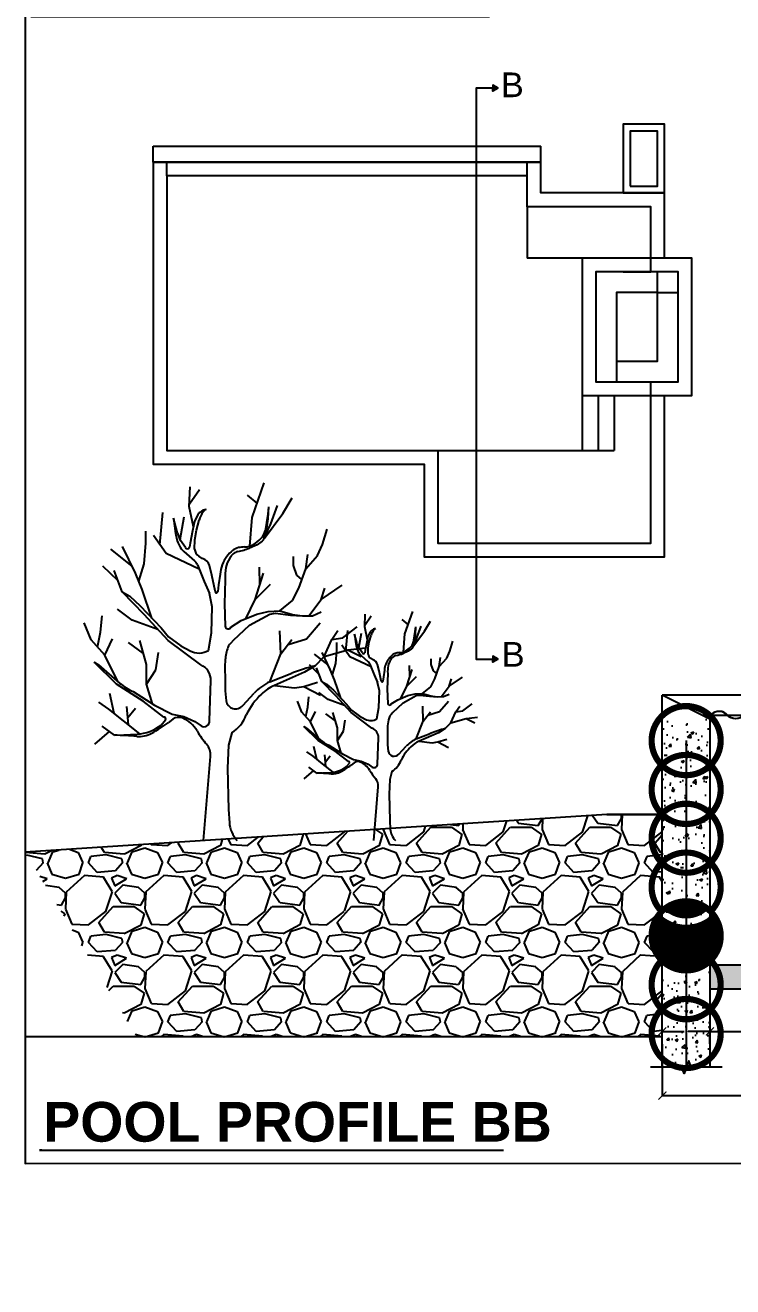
# Model space of a CAD drawing. Header units: inches. Extents: x 1 to 3312, y -950 to 1520.
# Drawn here: x 2064.4 to 2242.6, y 99.6 to 417.2 of the extents above; entities that cross this region are included whole.
import ezdxf
from ezdxf import colors
from ezdxf.entities.mleader import LeaderData, LeaderLine
from ezdxf.math import Vec2, Vec3

# ---------------------------------------------------------------- set-up
doc = ezdxf.new("R2010")
doc.units = ezdxf.units.IN
doc.header["$MEASUREMENT"] = 0
doc.styles.get("Standard").update_dxf_attribs({"font": 'arial.ttf'})
doc.dimstyles.get("Standard").update_dxf_attribs({"dimtxt": 0.18, "dimasz": 0.18, "dimexe": 0.18, "dimexo": 0.0625, "dimgap": 0.09, "dimtad": 0, "dimtih": 1, "dimtoh": 1, "dimdec": 4, "dimzin": 0, "dimdsep": 46, "dimtxsty": 'Standard', "dimcen": 0.09, "dimadec": 0, "dimazin": 0, "dimtfac": 1, "dimtdec": 4, "dimtofl": 0, "dimtmove": 0, "dimatfit": 3, "dimfxl": 1, "dimtolj": 1, "dimtzin": 0, "dimarcsym": 0})

# ---------------------------------------------------------------- blocks, each defined once
blk = doc.blocks.new('_ArchTick')
at = {"color": 0, "linetype": 'ByBlock', "const_width": 0.15}
blk.add_lwpolyline([(-0.5, -0.5), (0.5, 0.5)], dxfattribs=at)
blk = doc.blocks.new('*D90')
at = {"color": 0, "lineweight": -2, "ltscale": 0.5, "transparency": 16777216}
for p, q in [((2224.83, 160.7), (2224.83, 147.6)), ((2569.83, 160.7), (2569.83, 147.6)), ((2224.83, 147.78), (2396.73, 147.78)), ((2569.83, 147.78), (2397.94, 147.78))]:
    blk.add_line(p, q, dxfattribs=at)
at = {"layer": 'Defpoints', "color": 0, "ltscale": 0.5, "transparency": 16777216}
for p in [(2224.83, 160.76), (2569.83, 160.76), (2224.83, 147.78)]:
    blk.add_point(p, dxfattribs=at)
at = {"color": 0, "lineweight": -2, "ltscale": 0.5, "transparency": 16777216, "xscale": 2, "yscale": 2, "zscale": 2, "rotation": 180}
blk.add_blockref('_ArchTick', (2224.83, 147.78), dxfattribs=at)
at = {"color": 0, "lineweight": -2, "ltscale": 0.5, "transparency": 16777216, "xscale": 2, "yscale": 2, "zscale": 2}
blk.add_blockref('_ArchTick', (2569.83, 147.78), dxfattribs=at)
at = {"color": 0, "ltscale": 0.5, "transparency": 16777216, "insert": (2397.33, 147.78), "char_height": 0.18, "attachment_point": 5}
blk.add_mtext('\\A1;345.0000', dxfattribs=at)
blk = doc.blocks.new('*D91')
at = {"color": 0, "lineweight": -2, "ltscale": 0.5, "transparency": 16777216}
for p, q in [((2224.83, 160.83), (2224.83, 164.12)), ((2224.83, 163.94), (2230.31, 163.94)), ((2236.83, 163.94), (2231.36, 163.94)), ((2236.83, 160.83), (2236.83, 164.12))]:
    blk.add_line(p, q, dxfattribs=at)
at = {"layer": 'Defpoints', "color": 0, "ltscale": 0.5, "transparency": 16777216}
for p in [(2236.83, 163.94), (2224.83, 160.76), (2236.83, 160.76)]:
    blk.add_point(p, dxfattribs=at)
at = {"color": 0, "lineweight": -2, "ltscale": 0.5, "transparency": 16777216, "xscale": 2, "yscale": 2, "zscale": 2, "rotation": 180}
blk.add_blockref('_ArchTick', (2224.83, 163.94), dxfattribs=at)
at = {"color": 0, "lineweight": -2, "ltscale": 0.5, "transparency": 16777216, "xscale": 2, "yscale": 2, "zscale": 2}
blk.add_blockref('_ArchTick', (2236.83, 163.94), dxfattribs=at)
at = {"color": 0, "ltscale": 0.5, "transparency": 16777216, "insert": (2230.83, 163.94), "char_height": 0.18, "attachment_point": 5}
blk.add_mtext('\\A1;12.0000', dxfattribs=at)
blk = doc.blocks.new('*D92')
at = {"color": 0, "lineweight": -2, "ltscale": 0.5, "transparency": 16777216}
for p, q in [((2476.83, 180.5), (2476.83, 163.76)), ((2236.83, 160.83), (2236.83, 164.12)), ((2236.83, 163.94), (2356.23, 163.94)), ((2476.83, 163.94), (2357.44, 163.94))]:
    blk.add_line(p, q, dxfattribs=at)
at = {"layer": 'Defpoints', "color": 0, "ltscale": 0.5, "transparency": 16777216}
for p in [(2476.83, 180.56), (2476.83, 163.94), (2236.83, 160.76)]:
    blk.add_point(p, dxfattribs=at)
at = {"color": 0, "lineweight": -2, "ltscale": 0.5, "transparency": 16777216, "xscale": 2, "yscale": 2, "zscale": 2, "rotation": 180}
blk.add_blockref('_ArchTick', (2236.83, 163.94), dxfattribs=at)
at = {"color": 0, "lineweight": -2, "ltscale": 0.5, "transparency": 16777216, "xscale": 2, "yscale": 2, "zscale": 2}
blk.add_blockref('_ArchTick', (2476.83, 163.94), dxfattribs=at)
at = {"color": 0, "ltscale": 0.5, "transparency": 16777216, "insert": (2356.83, 163.94), "char_height": 0.18, "attachment_point": 5}
blk.add_mtext('\\A1;240.0000', dxfattribs=at)

msp = doc.modelspace()

# ---------------------------------------------------------------- hatches: boundary and pattern name
at = {"ltscale": 0.5}
h = msp.add_hatch(color=1, dxfattribs=at)
h.dxf.hatch_style = 1
h.paths.add_polyline_path([(2183.47007, 401.35079), (2182.17142, 402.10057), (2182.17142, 401.35079)])
h.paths.add_polyline_path([(2183.47007, 401.35079), (2182.17142, 401.35079), (2182.17142, 400.60101)])
h = msp.add_hatch(color=1, dxfattribs=at)
h.dxf.hatch_style = 1
h.paths.add_polyline_path([(2183.47007, 257.62335), (2182.17142, 258.37313), (2182.17142, 257.62335)])
h.paths.add_polyline_path([(2183.47007, 257.62335), (2182.17142, 257.62335), (2182.17142, 256.87357)])
at = {"ltscale": 0.5, "transparency": 33554495}
h = msp.add_hatch(dxfattribs=at)
h.set_pattern_fill('AR-CONC', color=8)
h.set_pattern_definition([(50, (1061.6583, -2592.9794), (7.172602, -0.627521), [0.75, -8.25]), (355, (1061.658, -2592.9794), (-1.387513, 7.521921), [0.6, -6.6]), (100.45144, (1062.256, -2593.032), (5.785088, 6.8944), [0.637402, -7.011421]), (46.1842, (1061.658, -2590.979), (10.672413, -1.655193), [1.125, -12.375]), (96.63564, (1062.548, -2591.117), (9.34662, 9.741186), [0.956103, -10.517138]), (351.18416, (1061.658, -2590.979), (9.34662, 9.741186), [0.9, -9.9]), (21, (1062.6583, -2591.4794), (5.96907, -4.026189), [0.75, -8.25]), (326, (1062.658, -2591.4794), (2.433153, 7.2515), [0.6, -6.6]), (71.45144, (1063.156, -2591.815), (8.402224, 3.225312), [0.637402, -7.011421]), (37.5, (1061.6583, -2592.9794), (0.1215986, 3.3289385), [0, -6.52, 0, -6.7, 0, -6.625]), (7.5, (1061.6583, -2592.9794), (2.6306954, 3.944117), [0, -3.82, 0, -6.37, 0, -2.525]), (327.5, (1059.4283, -2592.9794), (5.3382244, -0.2255487), [0, -2.5, 0, -7.8, 0, -10.35]), (317.5, (1058.4283, -2592.9794), (5.831862, 1.00105), [0, -3.25, 0, -5.18, 0, -7.35])])
h.paths.add_polyline_path([(2232.06962, 154.89368), (2236.83484, 154.89368), (2236.83484, 242.5589), (2224.83484, 242.5589), (2224.83484, 154.89368), (2229.73381, 154.89368), (2230.31776, 153.28928), (2231.48567, 156.49807)])
h = msp.add_hatch(dxfattribs=at)
h.set_pattern_fill('AR-CONC', color=8)
h.set_pattern_definition([(50, (-9741.5294, 5771.5986), (7.1726018, -0.6275213), [0.75, -8.25]), (355, (-9741.5294, 5771.5986), (-1.3875133, 7.5219213), [0.6, -6.6]), (100.451444, (-9740.932, 5771.546), (5.7850885, 6.8944), [0.637402, -7.011421]), (46.1842, (-9741.529, 5773.599), (10.6724133, -1.655193), [1.125, -12.375]), (96.635635, (-9740.64, 5773.461), (9.3466195, 9.741186), [0.956103, -10.517138]), (351.18416, (-9741.529, 5773.599), (9.346619, 9.741186), [0.9, -9.9]), (21, (-9740.5294, 5773.0986), (5.9690705, -4.026189), [0.75, -8.25]), (326, (-9740.5294, 5773.0986), (2.4331533, 7.2515005), [0.6, -6.6]), (71.451445, (-9740.032, 5772.763), (8.4022238, 3.2253115), [0.637402, -7.011421]), (37.5, (-9741.5294, 5771.5986), (0.12159855, 3.32893854), [0, -6.52, 0, -6.7, 0, -6.625]), (7.5, (-9741.5294, 5771.5986), (2.6306954, 3.9441171), [0, -3.82, 0, -6.37, 0, -2.525]), (327.5, (-9743.7594, 5771.5986), (5.33822436, -0.2255487), [0, -2.5, 0, -7.8, 0, -10.35]), (317.5, (-9744.7594, 5771.5986), (5.8318617, 1.0010498), [0, -3.25, 0, -5.18, 0, -7.35])])
h.paths.add_polyline_path([(2482.83484, 229.5589), (2557.83484, 229.5589), (2557.83484, 235.5589), (2476.83484, 235.5589), (2476.83484, 180.5589), (2236.83484, 180.5589), (2236.83484, 174.5589), (2482.83484, 174.5589)])
at = {"ltscale": 0.5, "true_color": 0xc7c8ca}
h = msp.add_hatch(dxfattribs=at)
h.set_pattern_fill('GRAVEL', color=9, scale=20)
h.set_pattern_definition([(228.012788, (-9771.1532, 5786.2094), (-160, -180), [2.69072, -266.38176]), (184.969741, (-9772.9532, 5784.2094), (240, 20), [4.61736, -457.118495]), (132.510447, (-9777.5532, 5783.8094), (200, -220), [3.25576, -322.320652]), (267.273689, (-9785.3532, 5778.8094), (20, 400), [4.20476, -416.27116]), (292.833654, (-9785.5532, 5774.6094), (-100, 240), [4.1231, -408.187463]), (357.273689, (-9783.9532, 5770.8094), (-400, 20), [4.20476, -416.27116]), (37.6942405, (-9779.7532, 5770.60936), (-260, -200), [5.56058, -550.49697]), (72.2553284, (-9775.3532, 5774.00936), (140, 440), [5.24976, -519.72643]), (121.429566, (-9773.7532, 5779.0094), (-160, 260), [4.219, -417.681462]), (175.236358, (-9775.9532, 5782.6094), (220, -20), [4.81664, -236.015252]), (222.397438, (-9780.7532, 5783.00936), (-240, -220), [6.22896, -616.6675]), (138.814075, (-9765.5532, 5778.6094), (-140, 120), [2.12602, -210.476896]), (171.469234, (-9767.1532, 5780.0094), (260, -40), [4.04474, -400.430228]), (225, (-9771.153, 5780.61), (-2e-15, -20), [2.82842, -25.45585]), (203.19859, (-9772.5532, 5783.0094), (100, 40), [1.52316, -150.792302]), (291.80141, (-9773.9532, 5782.4094), (-20, 60), [2.15406, -105.549236]), (30.963757, (-9773.1532, 5780.4094), (60, 40), [3.49858, -113.120458]), (161.56505, (-9770.153, 5782.2094), (40, -20), [2.52982, -60.715733]), (16.38954, (-9785.5532, 5782.4094), (200, 60), [3.544, -350.856903]), (70.346176, (-9782.1532, 5783.4094), (-80, -220), [2.97322, -294.348155]), (293.19859, (-9770.1532, 5786.2094), (-40, 100), [3.0463, -149.269162]), (343.61046, (-9768.9532, 5783.4094), (-200, 60), [3.544, -350.856903]), (339.443955, (-9785.5532, 5770.0094), (-100, 40), [3.4176, -167.462475]), (294.77514, (-9782.3532, 5768.8094), (-100, 220), [2.86356, -283.49286]), (66.80141, (-9769.9532, 5766.2094), (40, 100), [3.0463, -149.269162]), (17.354025, (-9768.7532, 5769.0094), (-260, -80), [3.35262, -331.908472]), (69.443955, (-9779.7532, 5766.2094), (-40, -100), [1.7088, -169.171275]), (101.309932, (-9771.1532, 5766.2094), (-20, 80), [1.0198, -100.96059]), (165.963757, (-9771.353, 5767.2094), (60, -20), [4.1231, -78.339013]), (186.009006, (-9775.3532, 5768.2094), (200, 20), [3.821, -378.278463]), (303.690068, (-9773.153, 5778.6094), (-20, 40), [2.88444, -69.226586]), (353.1572266, (-9771.5532, 5776.2094), (340, -40), [5.03588, -498.551252]), (60.945396, (-9766.5532, 5775.6094), (-80, -140), [2.05912, -203.853483]), (90, (-9765.553, 5777.41), (-20, 20), [1.2, -18.8]), (120.256437, (-9775.7532, 5768.8094), (80, -140), [2.77848, -275.0704]), (48.012788, (-9777.1532, 5771.2094), (160, 180), [5.38144, -263.69104]), (0, (-9773.553, 5775.21), (20, 20), [5.2, -14.8]), (325.304846, (-9768.3532, 5775.2094), (200, -140), [3.16228, -313.065486]), (254.054604, (-9765.7532, 5773.4094), (-20, -80), [2.91204, -142.690158]), (207.645975, (-9766.5532, 5770.6094), (-380, -200), [4.7413, -469.389484]), (175.426079, (-9770.7532, 5768.4094), (-260, 20), [5.01598, -496.581468])])
h.paths.add_polyline_path([(2064.43778, 209.0435), (2210.83484, 218.53366), (2210.83484, 218.5589), (2224.83484, 218.5589), (2224.83484, 162.55018), (2092.56136, 162.55018)])

# ---------------------------------------------------------------- linework, layer by layer
at = {"color": 252, "ltscale": 0.5, "true_color": 0x939598}
for p, q in [((2096.62739, 386.79437), (2194.25939, 386.79437)), ((2096.62739, 382.76237), (2096.62739, 386.79437)), ((2194.25939, 382.76237), (2194.25939, 386.79437)), ((2096.62739, 382.76237), (2194.25939, 382.76237)), ((2100.08339, 379.30637), (2100.08339, 382.76237)), ((2190.80339, 379.30637), (2190.80339, 382.76237)), ((2214.99539, 374.98637), (2225.36092, 374.98637)), ((2190.80339, 371.53037), (2190.80339, 358.57037)), ((2204.62739, 358.57037), (2190.80339, 358.57037)), ((2214.99539, 355.11437), (2221.90739, 355.11437)), ((2223.63539, 349.93037), (2223.63539, 355.11437)), ((2223.63539, 349.93037), (2228.81939, 349.93037)), ((2213.26739, 332.65037), (2213.26739, 327.46637)), ((2204.62739, 324.01037), (2204.62739, 310.18637)), ((2208.65939, 324.01037), (2208.65939, 310.18637)), ((2212.69139, 324.01037), (2212.69139, 310.18637)), ((2168.33939, 310.18637), (2212.69139, 310.18637)), ((2096.62764, 306.73037), (2096.62739, 306.73037)), ((2555.83484, 248.5589), (2224.83484, 248.5589)), ((2224.83484, 242.5589), (2224.83484, 248.5589))]:
    msp.add_line(p, q, dxfattribs=at)
at = {"color": 252, "true_color": 0x939598}
for p, q in [((2121.5941, 293.31722), (2124.63654, 301.98042)), ((2105.74462, 296.06375), (2105.95906, 301.01179)), ((2105.77336, 296.72684), (2108.32539, 300.36604)), ((2122.84665, 296.88378), (2120.42622, 298.93645)), ((2106.82057, 290.90046), (2105.74462, 296.06375)), ((2125.69941, 295.96633), (2125.48094, 294.14412)), ((2125.69941, 295.96633), (2125.54036, 292.96149)), ((2126.26982, 291.72982), (2127.98523, 296.33978)), ((2129.32294, 294.25466), (2131.66614, 298.23607)), ((2098.35056, 286.44936), (2099.07451, 294.557)), ((2102.78432, 289.34103), (2101.79061, 293.15134)), ((2101.79061, 293.15134), (2102.28747, 289.28488)), ((2103.43081, 287.70821), (2104.45424, 293.48074)), ((2107.03751, 292.26576), (2106.54066, 289.94843)), ((2107.8656, 294.03438), (2107.03751, 292.26576)), ((2107.53436, 290.11432), (2108.25321, 292.65368)), ((2109.19054, 295.13689), (2108.41883, 294.58564)), ((2109.96224, 295.30278), (2109.19054, 295.13689)), ((2120.96173, 286.09095), (2121.5941, 293.31722)), ((2124.69148, 288.12736), (2129.32294, 294.25466)), ((2125.48094, 294.14412), (2124.81847, 289.94843)), ((2125.54036, 292.96149), (2124.89744, 288.79449)), ((2094.77073, 286.81342), (2094.77073, 289.8242)), ((2106.54066, 289.94843), (2105.98743, 286.85526)), ((2107.14675, 287.62855), (2107.53436, 290.11432)), ((2124.90284, 288.82949), (2126.26982, 291.72982)), ((2139.24224, 286.4752), (2140.4216, 290.33673)), ((2092.18997, 279.28236), (2088.96589, 285.95241)), ((2094.34186, 281.65012), (2094.77073, 286.81342)), ((2099.93602, 284.23041), (2096.70819, 288.74795)), ((2104.82811, 285.75019), (2103.55955, 287.51881)), ((2105.98743, 286.85526), (2105.76543, 285.80634)), ((2107.09389, 285.30867), (2107.14675, 287.62855)), ((2122.81718, 286.38919), (2120.89253, 285.58842)), ((2124.09892, 287.35013), (2122.81718, 286.38919)), ((2138.06288, 283.68731), (2139.24224, 286.4752)), ((2091.3528, 281.01432), (2085.9525, 285.30666)), ((2108.25295, 280.28693), (2099.93602, 284.23041)), ((2104.38763, 284.70127), (2107.03751, 282.38139)), ((2109.02492, 282.98879), (2108.14045, 283.54261)), ((2131.95313, 281.2227), (2131.95313, 283.47377)), ((2135.06124, 280.36557), (2135.59768, 284.01059)), ((2135.06124, 280.36557), (2138.06288, 283.68731)), ((2087.81006, 277.31735), (2084.01504, 281.00437)), ((2088.87112, 274.53618), (2086.814, 279.92812)), ((2093.04482, 277.25463), (2094.34186, 281.65012)), ((2107.80922, 281.38862), (2109.52177, 277.13678)), ((2111.39994, 278.73696), (2110.79033, 281.16658)), ((2123.52193, 276.37338), (2123.38486, 280.78912)), ((2132.81308, 278.75809), (2131.95313, 281.2227)), ((2133.34543, 275.54015), (2135.06124, 280.36557)), ((2093.91299, 275.19532), (2092.18997, 279.28236)), ((2109.52177, 277.13678), (2110.79033, 274.1559)), ((2112.28441, 274.8169), (2111.39994, 278.73696)), ((2113.1125, 276.30734), (2112.94688, 274.65101)), ((2113.49659, 279.01514), (2113.1125, 276.30734)), ((2114.80736, 277.62811), (2114.57394, 271.53924)), ((2122.30891, 272.61504), (2124.4608, 279.28236)), ((2122.30891, 272.61504), (2126.18006, 276.48683)), ((2134.09891, 277.68446), (2132.81308, 278.75809)), ((2094.40554, 268.90617), (2088.87112, 274.53618)), ((2088.87112, 274.53618), (2090.74568, 273.44789)), ((2090.74568, 273.44789), (2093.41619, 271.07736)), ((2096.35118, 267.975), (2093.91299, 275.19532)), ((2111.53136, 270.83633), (2110.79033, 274.1559)), ((2131.74019, 272.43195), (2133.34543, 275.54015)), ((2138.91917, 272.64644), (2144.25293, 276.27158)), ((2138.91917, 272.64644), (2139.88379, 275.54078)), ((2091.33222, 267.45175), (2087.67175, 270.24728)), ((2093.41619, 271.07736), (2098.64562, 265.54972)), ((2111.29385, 264.28183), (2111.53136, 270.83633)), ((2114.57394, 271.53924), (2114.80736, 265.91897)), ((2119.97133, 267.8125), (2122.30891, 272.61504)), ((2128.50598, 269.76971), (2131.74019, 272.43195)), ((2135.8155, 268.54308), (2138.91917, 272.64644)), ((2081.00715, 262.50486), (2079.28621, 266.80662)), ((2083.37154, 264.44065), (2083.80178, 268.52733)), ((2097.85793, 265.11072), (2091.33222, 267.45175)), ((2100.42347, 262.29025), (2094.40554, 268.90617)), ((2116.21194, 265.68467), (2118.7877, 267.32478)), ((2118.7877, 267.32478), (2122.76804, 268.96489)), ((2120.89663, 266.15327), (2126.04814, 268.96489)), ((2122.76804, 268.96489), (2125.58131, 269.66779)), ((2125.58131, 269.66779), (2128.50598, 269.76971)), ((2126.04814, 268.96489), (2127.45273, 269.19919)), ((2127.45273, 269.19919), (2131.19965, 268.73059)), ((2128.50598, 269.76971), (2131.74019, 268.89371)), ((2131.19965, 268.73059), (2134.24224, 268.49629)), ((2131.74019, 268.89371), (2134.24224, 268.49629)), ((2134.24224, 268.49629), (2136.7761, 268.57164)), ((2135.2165, 262.71895), (2138.65877, 266.80599)), ((2136.7761, 268.57164), (2138.91917, 269.537)), ((2149.90119, 265.79833), (2150.03843, 268.96508)), ((2149.91958, 266.22271), (2151.55288, 268.55179)), ((2160.84649, 266.32315), (2159.29742, 267.63686)), ((2160.04486, 264.04055), (2161.99202, 269.585)), ((2164.99132, 264.64051), (2166.49097, 267.18861)), ((2082.62129, 260.6892), (2083.37154, 264.44065)), ((2098.64562, 265.54972), (2100.52761, 263.27617)), ((2110.5561, 259.83768), (2111.29385, 264.28183)), ((2116.85218, 262.3759), (2120.89663, 266.15327)), ((2128.8022, 258.97076), (2128.5748, 264.74874)), ((2141.64057, 262.55283), (2143.13759, 264.8654)), ((2144.41669, 263.01946), (2147.99817, 265.7918)), ((2145.16899, 259.64512), (2145.63232, 264.83401)), ((2148.0066, 261.49578), (2147.37063, 263.93439)), ((2147.37063, 263.93439), (2147.68861, 261.45985)), ((2148.42035, 260.45078), (2149.07535, 264.1452)), ((2150.5898, 262.49382), (2149.90119, 265.79833)), ((2151.25862, 264.49953), (2150.72864, 263.36761)), ((2151.04663, 261.99069), (2151.50669, 263.61588)), ((2152.10658, 265.20514), (2151.61269, 264.85233)), ((2152.60047, 265.31131), (2152.10658, 265.20514)), ((2159.64014, 259.41574), (2160.04486, 264.04055)), ((2162.02719, 260.71904), (2164.99132, 264.64051)), ((2162.53243, 264.56976), (2162.10845, 261.88452)), ((2162.57046, 263.81288), (2162.159, 261.146)), ((2162.67226, 265.73598), (2162.53243, 264.56976)), ((2162.67226, 265.73598), (2162.57046, 263.81288)), ((2163.03732, 263.02461), (2164.13518, 265.97499)), ((2084.44904, 258.63327), (2081.00715, 262.50486)), ((2084.44904, 258.63327), (2086.3832, 262.71995)), ((2094.20377, 259.02326), (2090.47234, 261.85959)), ((2094.99173, 256.26454), (2093.27078, 262.28977)), ((2108.62095, 256.16459), (2100.42347, 262.29025)), ((2100.52761, 263.27617), (2103.58493, 261.00262)), ((2103.58493, 261.00262), (2105.95789, 259.72038)), ((2116.85218, 262.3759), (2116.12663, 261.58986)), ((2128.8022, 258.97076), (2131.57832, 262.55283)), ((2130.59897, 261.28916), (2135.2165, 262.71895)), ((2139.66981, 258.27767), (2141.64057, 262.55283)), ((2141.64057, 262.55283), (2144.41669, 263.01946)), ((2142.8779, 259.87811), (2142.8779, 261.80502)), ((2146.18369, 258.22499), (2144.11787, 261.11622)), ((2145.68632, 260.01381), (2150.08263, 260.47358)), ((2150.41066, 261.88452), (2150.05659, 259.90489)), ((2150.72864, 263.36761), (2150.41066, 261.88452)), ((2150.76473, 258.91508), (2150.79855, 260.3998)), ((2150.79855, 260.3998), (2151.04663, 261.99069)), ((2162.16245, 261.1684), (2163.03732, 263.02461)), ((2171.33967, 259.66166), (2172.09446, 262.13303)), ((2087.71574, 252.01184), (2084.44904, 258.63327)), ((2097.35612, 254.97402), (2098.00338, 259.27854)), ((2126.00527, 251.9138), (2128.8022, 258.97076)), ((2140.69043, 256.16669), (2137.23423, 258.91379)), ((2137.46092, 255.96525), (2139.66981, 258.27767)), ((2141.22621, 255.05824), (2139.16281, 259.32707)), ((2139.66981, 258.27767), (2145.68632, 260.01381)), ((2142.60342, 256.57361), (2142.8779, 259.87811)), ((2145.68632, 260.01381), (2149.0404, 258.27767)), ((2151.50652, 255.70117), (2146.18369, 258.22499)), ((2149.31462, 259.19765), (2148.50275, 260.32957)), ((2149.03272, 258.52634), (2150.72864, 257.04162)), ((2150.05659, 259.90489), (2149.91451, 259.23358)), ((2152.00058, 257.43036), (2151.43452, 257.7848)), ((2160.82763, 259.60661), (2159.59585, 259.09412)), ((2161.64794, 260.22161), (2160.82763, 259.60661)), ((2166.67464, 256.30006), (2166.67464, 257.74074)), ((2168.66383, 255.7515), (2169.00715, 258.08431)), ((2168.66383, 255.7515), (2170.58488, 257.87741)), ((2170.58488, 257.87741), (2171.33967, 259.66166)), ((2087.38338, 251.32117), (2081.75969, 256.8542)), ((2081.75969, 256.8542), (2082.84575, 256.16459)), ((2082.84575, 256.16459), (2088.17188, 251.62287)), ((2094.99173, 251.31752), (2094.99173, 256.26454)), ((2094.99173, 251.31752), (2097.35612, 254.97402)), ((2126.00527, 251.9138), (2131.53225, 254.08499)), ((2134.79041, 254.3813), (2127.18803, 251.02485)), ((2137.46092, 255.96525), (2134.79041, 254.3813)), ((2138.42307, 253.80063), (2135.99426, 256.16033)), ((2139.10215, 252.02068), (2137.7856, 255.47152)), ((2142.32895, 252.44254), (2141.22621, 255.05824)), ((2141.77332, 253.76049), (2142.60342, 256.57361)), ((2151.22253, 256.40624), (2152.31857, 253.68507)), ((2153.5206, 254.70918), (2153.13045, 256.26414)), ((2154.08666, 252.20035), (2153.5206, 254.70918)), ((2154.86245, 254.88722), (2154.61663, 253.15423)), ((2160.50234, 250.79115), (2161.87955, 255.05824)), ((2161.27867, 253.19649), (2161.19094, 256.02256)), ((2167.22501, 254.72271), (2166.67464, 256.30006)), ((2168.04794, 254.03558), (2167.22501, 254.72271)), ((2167.56571, 252.66323), (2168.66383, 255.7515)), ((2094.10055, 247.07038), (2087.38338, 251.32117)), ((2096.50235, 246.38112), (2094.99173, 251.31752)), ((2110.79306, 242.14076), (2111.18732, 252.2155)), ((2114.74303, 253.59472), (2114.74303, 249.64025)), ((2127.18803, 251.02485), (2132.26998, 250.41357)), ((2134.58183, 250.75668), (2138.04962, 251.79974)), ((2142.64418, 248.41748), (2139.10215, 252.02068)), ((2139.10215, 252.02068), (2140.30187, 251.32418)), ((2140.30187, 251.32418), (2142.01099, 249.80704)), ((2143.88939, 247.82153), (2142.32895, 252.44254)), ((2152.31857, 253.68507), (2153.13045, 251.77731)), ((2153.6047, 249.65278), (2153.13045, 251.77731)), ((2154.61663, 253.15423), (2154.51064, 252.09418)), ((2155.70134, 253.99951), (2155.55196, 250.10264)), ((2160.50234, 250.79115), (2162.97987, 253.2691)), ((2166.53836, 250.67398), (2167.56571, 252.66323)), ((2171.13291, 250.81125), (2174.54651, 253.13134)), ((2171.13291, 250.81125), (2171.75026, 252.66363)), ((2086.86535, 243.975), (2085.73975, 248.95155)), ((2091.63089, 249.45168), (2096.96446, 246.08985)), ((2114.74303, 249.64025), (2115.04058, 247.17275)), ((2119.19139, 245.98748), (2122.0553, 249.04762)), ((2132.26998, 250.41357), (2134.58183, 250.75668)), ((2134.58183, 250.75668), (2138.75075, 248.56078)), ((2135.58242, 245.55954), (2135.85777, 248.17502)), ((2140.67726, 247.48664), (2138.33456, 249.27579)), ((2142.01099, 249.80704), (2145.35783, 246.26935)), ((2146.49566, 244.18329), (2142.64418, 248.41748)), ((2153.4527, 245.4579), (2153.6047, 249.65278)), ((2155.55196, 250.10264), (2155.70134, 246.50567)), ((2158.24876, 247.40539), (2160.79618, 248.45506)), ((2159.00628, 247.71753), (2160.50234, 250.79115)), ((2159.59848, 246.65562), (2162.89544, 248.45506)), ((2160.79618, 248.45506), (2162.59667, 248.90491)), ((2162.59667, 248.90491), (2164.46847, 248.97014)), ((2162.89544, 248.45506), (2163.79438, 248.60501)), ((2163.79438, 248.60501), (2166.19241, 248.3051)), ((2164.46847, 248.97014), (2166.53836, 250.67398)), ((2164.46847, 248.97014), (2166.53836, 248.4095)), ((2166.19241, 248.3051), (2168.13967, 248.15515)), ((2166.53836, 248.4095), (2168.13967, 248.15515)), ((2168.13967, 248.15515), (2169.76134, 248.20338)), ((2169.14656, 248.1851), (2171.13291, 250.81125)), ((2169.76134, 248.20338), (2171.13291, 248.82121)), ((2085.52273, 245.07996), (2082.94131, 246.80067)), ((2089.18164, 242.06873), (2085.52273, 245.07996)), ((2090.42734, 241.09154), (2090.04211, 245.72523)), ((2090.27298, 242.94827), (2092.19329, 245.29505)), ((2099.33742, 243.02432), (2094.10055, 247.07038)), ((2096.96446, 246.08985), (2101.40538, 243.82168)), ((2134.06921, 244.32064), (2132.96781, 247.07376)), ((2135.10226, 243.15862), (2135.58242, 245.55954)), ((2144.85371, 245.98839), (2140.67726, 247.48664)), ((2145.35783, 246.26935), (2146.56231, 244.81428)), ((2146.56231, 244.81428), (2148.51899, 243.3592)), ((2152.98054, 242.61364), (2153.4527, 245.4579)), ((2156.60028, 246.35572), (2158.24876, 247.40539)), ((2157.01003, 244.2381), (2159.59848, 246.65562)), ((2164.65804, 242.05881), (2164.51251, 245.75672)), ((2168.76319, 244.45766), (2170.96625, 247.07336)), ((2172.8746, 244.35134), (2173.83269, 245.83138)), ((2172.8746, 244.35134), (2174.65132, 244.64998)), ((2174.65132, 244.64998), (2176.94347, 246.42428)), ((2093.29703, 238.84042), (2089.18164, 242.06873)), ((2098.64562, 241.04709), (2099.73167, 242.32933)), ((2101.60623, 242.52867), (2100.42347, 241.63972)), ((2101.40538, 243.82168), (2104.37344, 243.22905)), ((2104.37344, 243.22905), (2107.13321, 241.94681)), ((2107.13321, 241.94681), (2108.71766, 240.85852)), ((2136.27202, 241.84282), (2134.06921, 244.32064)), ((2136.27202, 241.84282), (2137.50988, 244.45829)), ((2138.36271, 237.6051), (2136.27202, 241.84282)), ((2142.51505, 242.09242), (2140.12693, 243.90767)), ((2143.01934, 240.32684), (2141.91794, 244.18298)), ((2144.53255, 239.5009), (2144.9468, 242.25579)), ((2151.74205, 240.26286), (2146.49566, 244.18329)), ((2148.51899, 243.3592), (2150.03768, 242.53857)), ((2157.01003, 244.2381), (2156.54568, 243.73504)), ((2162.86801, 237.54236), (2164.65804, 242.05881)), ((2164.65804, 242.05881), (2166.43476, 244.35134)), ((2165.80797, 243.54259), (2168.76319, 244.45766)), ((2170.19962, 240.13529), (2171.61331, 241.61524)), ((2171.61331, 241.61524), (2172.8746, 244.35134)), ((2171.61331, 241.61524), (2175.46388, 242.72637)), ((2175.46388, 242.72637), (2178.27752, 243.02062)), ((2175.46388, 242.72637), (2177.61049, 241.61524)), ((2085.59766, 239.44314), (2081.86762, 236.25859)), ((2086.89242, 238.48261), (2083.80178, 240.77544)), ((2086.89242, 238.48261), (2089.26537, 238.57958)), ((2089.26537, 238.57958), (2092.62024, 238.77892)), ((2116.42418, 239.07524), (2115.62824, 236.0151)), ((2138.15, 237.16308), (2134.55084, 240.70421)), ((2134.55084, 240.70421), (2135.24591, 240.26286)), ((2135.24591, 240.26286), (2138.65464, 237.35617)), ((2143.01934, 237.16074), (2143.01934, 240.32684)), ((2143.01934, 237.16074), (2144.53255, 239.5009)), ((2155.66017, 238.61815), (2155.66017, 236.08729)), ((2162.86801, 237.54236), (2166.40527, 238.93192)), ((2168.4905, 239.12156), (2163.62497, 236.97343)), ((2170.19962, 240.13529), (2168.4905, 239.12156)), ((2115.62824, 236.0151), (2115.33069, 230.18576)), ((2137.81846, 232.46153), (2137.09807, 235.64652)), ((2142.44899, 234.44257), (2138.15, 237.16308)), ((2140.86841, 235.96661), (2144.28189, 233.81503)), ((2143.98614, 234.00145), (2143.01934, 237.16074)), ((2153.1322, 231.28762), (2153.38452, 237.73545)), ((2155.66017, 236.08729), (2155.85061, 234.50808)), ((2158.50713, 233.74952), (2160.34003, 235.708)), ((2163.62497, 236.97343), (2166.87742, 236.58222)), ((2166.87742, 236.58222), (2168.35701, 236.80181)), ((2168.35701, 236.80181), (2170.57639, 237.46936)), ((2168.35701, 236.80181), (2171.02512, 235.39642)), ((2109.35108, 211.99313), (2111.09061, 233.14892)), ((2136.95918, 233.1687), (2135.30707, 234.26995)), ((2139.30088, 231.24151), (2136.95918, 233.1687)), ((2140.09813, 230.61611), (2139.85158, 233.58167)), ((2139.99934, 231.80442), (2141.22834, 233.30636)), ((2145.80058, 231.85309), (2142.44899, 234.44257)), ((2144.28189, 233.81503), (2147.12408, 232.3634)), ((2147.12408, 232.3634), (2149.02364, 231.98412)), ((2149.02364, 231.98412), (2150.78989, 231.16349)), ((2115.33069, 230.18576), (2115.62824, 219.8147)), ((2137.00714, 229.56114), (2134.61991, 227.52303)), ((2137.83578, 228.9464), (2135.85777, 230.41381)), ((2137.83578, 228.9464), (2139.35447, 229.00846)), ((2141.93474, 229.1754), (2139.30088, 231.24151)), ((2139.35447, 229.00846), (2141.50159, 229.13604)), ((2145.35783, 230.58766), (2146.0529, 231.4083)), ((2147.25262, 231.53587), (2146.49566, 230.96695)), ((2150.78989, 231.16349), (2151.80394, 230.46698)), ((2156.73611, 229.32568), (2156.22671, 227.36719)), ((2152.20933, 211.99313), (2153.32263, 225.53284)), ((2156.22671, 227.36719), (2156.03628, 223.63641)), ((2156.03628, 223.63641), (2156.22671, 216.99894)), ((2115.62824, 219.8147), (2115.82908, 216.45825)), ((2156.22671, 216.99894), (2156.35525, 214.85081))]:
    msp.add_line(p, q, dxfattribs=at)
at = {"color": 0, "ltscale": 0.5}
msp.add_line((2224.83484, 154.89368), (2224.83484, 248.5589), dxfattribs=at)
msp.add_line((2236.83484, 242.5589), (2224.83484, 248.5589))
at = {"color": 5}
msp.add_line((2234.83484, 243.5589), (2557.83484, 243.5589), dxfattribs=at)
at = {"color": 7, "ltscale": 0.5}
msp.add_line((2236.83484, 242.5589), (2236.83484, 154.89368), dxfattribs=at)
at = {"color": 251, "ltscale": 0.5, "true_color": 0x636466}
msp.add_line((2230.83484, 237.12166), (2230.83484, 154.70995), dxfattribs=at)
at = {"ltscale": 0.5}
msp.add_line((2210.83484, 218.5589), (2064.43778, 209.0435), dxfattribs=at)
at = {"color": 0, "ltscale": 0.5}
msp.add_lwpolyline([(2820.87586, 130.94133), (2820.87586, 704.47347), (2064.43778, 704.32323), (2064.43778, 130.70266), (2820.87586, 130.8529)], dxfattribs=at)
at = {"color": 1, "ltscale": 0.5}
for points in [[(2183.47007, 401.35079), (2177.93753, 401.35079), (2177.93753, 257.62335), (2183.47007, 257.62335)], [(2183.47007, 401.35079), (2182.17142, 402.10057), (2182.17142, 401.35079)], [(2183.47007, 401.35079), (2182.17142, 400.60101), (2182.17142, 401.35079)], [(2183.47007, 257.62335), (2182.17142, 258.37313), (2182.17142, 257.62335)], [(2183.47007, 257.62335), (2182.17142, 256.87357), (2182.17142, 257.62335)]]:
    msp.add_lwpolyline(points, dxfattribs=at)
at = {"color": 252, "ltscale": 0.5, "true_color": 0x939598}
msp.add_lwpolyline([(2225.36339, 374.98637), (2225.36339, 392.26637), (2214.99539, 392.26637), (2214.99539, 374.98637), (2216.72339, 374.98637)], dxfattribs=at)
for points in [[(2216.72339, 376.71437), (2223.63539, 376.71437), (2223.63539, 390.53837), (2216.72339, 390.53837)], [(2096.62739, 382.76237), (2096.62739, 306.73037), (2162.29139, 306.73037), (2164.88339, 306.73037), (2164.88339, 285.99437), (2164.88339, 283.40237), (2225.36339, 283.40237), (2225.36339, 324.01037), (2232.27539, 324.01037), (2232.27539, 355.97837), (2232.27539, 358.57037), (2225.36339, 358.57037), (2225.36339, 372.39437), (2225.36339, 374.98637), (2194.25939, 374.98637), (2194.25939, 381.89837), (2194.25939, 382.76237)], [(2100.08339, 379.30637), (2100.08339, 310.18637), (2162.29139, 310.18637), (2168.33939, 310.18637), (2168.33939, 286.85837), (2221.90739, 286.85837), (2221.90739, 327.46637), (2228.81939, 327.46637), (2228.81939, 355.11437), (2221.90739, 355.11437), (2221.90739, 371.53037), (2190.80339, 371.53037), (2190.80339, 379.30637)], [(2232.27539, 358.57037), (2204.62739, 358.57037), (2204.62739, 324.01037), (2232.27539, 324.01037)], [(2228.81939, 355.11437), (2208.08339, 355.11437), (2208.08339, 327.46637), (2228.81939, 327.46637)], [(2223.63539, 349.93037), (2213.26739, 349.93037), (2213.26739, 332.65037), (2223.63539, 332.65037)]]:
    msp.add_lwpolyline(points, close=True, dxfattribs=at)
at = {"color": 251, "ltscale": 0.5, "true_color": 0x636466, "const_width": 17.3969}
for points in [[(2230.0554, 237.12166, -1), (2231.61428, 237.12166)], [(2231.61428, 237.12166, -1), (2230.0554, 237.12166)], [(2230.0554, 224.83366, -1), (2231.61428, 224.83366)], [(2231.61428, 224.83366, -1), (2230.0554, 224.83366)], [(2230.0554, 212.54566, -1), (2231.61428, 212.54566)], [(2231.61428, 212.54566, -1), (2230.0554, 212.54566)], [(2230.0554, 200.25766, -1), (2231.61428, 200.25766)], [(2231.61428, 200.25766, -1), (2230.0554, 200.25766)], [(2230.0554, 187.96966, -1), (2231.61428, 187.96966)], [(2231.61428, 187.96966, -1), (2230.0554, 187.96966)], [(2231.61428, 187.96966, -1), (2230.0554, 187.96966)], [(2230.0554, 175.68166, -1), (2231.61428, 175.68166)], [(2231.61428, 175.68166, -1), (2230.0554, 175.68166)], [(2230.0554, 163.39366, -1), (2231.61428, 163.39366)], [(2231.61428, 163.39366, -1), (2230.0554, 163.39366)]]:
    msp.add_lwpolyline(points, format="xyb", dxfattribs=at)
at = {"color": 5}
msp.add_lwpolyline([(2234.85361, 243.54952), (2276.64468, 243.54952)], dxfattribs=at)
for points in [[(2245.4587, 243.5589, -0.448881831), (2241.28477, 243.5589, 0.448881831), (2237.11083, 243.5589, -0.103224345), (2236.1943, 242.87917, -0.103224345)], [(2276.64468, 242.61272, -0.21414818), (2274.55771, 243.54952, 0.448881831), (2270.38378, 243.54952, -0.448881831), (2266.20984, 243.54952, 0.448881831), (2262.03591, 243.54952, -0.448881831), (2257.86197, 243.54952, 0.448881831), (2253.68804, 243.54952, -0.448881831), (2249.51411, 243.54952, 0.448881831), (2245.34017, 243.54952, -0.448881831), (2241.16624, 243.54952, 0.229286827), (2238.91816, 244.48167, 0.188060612), (2237.11083, 243.5589, -0.103224345), (2236.1943, 242.87917, -0.103224345)]]:
    msp.add_lwpolyline(points, format="xyb", dxfattribs=at)
at = {"ltscale": 0.5}
for points in [[(2557.83484, 235.5589), (2476.83484, 235.5589), (2476.83484, 180.5589), (2236.83484, 180.5589)], [(2557.83484, 229.5589), (2482.83484, 229.5589), (2482.83484, 174.5589), (2236.83484, 174.5589)], [(2224.83484, 162.55018), (2064.43778, 162.55018)]]:
    msp.add_lwpolyline(points, dxfattribs=at)
msp.add_lwpolyline([(2224.83484, 218.5589), (2210.83484, 218.5589), (2210.83484, 218.5589), (2224.83484, 218.5589)], close=True, dxfattribs=at)
at = {"linetype": 'Continuous'}
msp.add_lwpolyline([(2239.90172, 154.89368), (2232.06962, 154.89368), (2231.48567, 156.49807), (2230.31776, 153.28928), (2229.73381, 154.89368), (2221.90172, 154.89368)], dxfattribs=at)
at = {"color": 252, "true_color": 0x939598}
for centre, major_axis, start_param, end_param in [((2109.81476, 292.63147), (-1.69815, 1.69815), -0.165115195, 0.161540706), ((2114.45426, 290.89827), (4.55711, 4.55711), 1.726149773, 2.080329249), ((2110.86326, 293.51677), (-1.41451, 1.41451), -0.318170957, 0.155352582), ((2111.92814, 290.52374), (-6.87304, 6.87304), 0.913201429, 1.234472805), ((2107.24671, 290.16346), (3.20853, 3.20853), 2.538453207, 2.97841043), ((2121.38504, 290.49054), (-2.45788, 2.45788), 3.111710414, 3.770391457), ((2107.73601, 288.50351), (3.5825, 3.5825), 2.805270938, 3.204979184), ((2105.28641, 285.90772), (0.34622, 0.34622), 3.89055835, 5.28922222), ((2119.77323, 277.7776), (-5.7178, 5.7178), -0.767430763, -0.581692372), ((2119.5475, 290.3396), (-3.16631, 3.16631), 2.374161513, 2.90677138), ((2115.84282, 296.37428), (8.1734, 8.1734), 4.477567571, 4.682508057), ((2122.53169, 289.1595), (1.69263, 1.69263), 4.640800376, 5.344707082), ((2105.28613, 285.9), (-0.34076, 0.34076), 1.101498479, 2.319761473), ((2109.32828, 285.43963), (-1.58266, 1.58266), 0.84394032, 1.796767723), ((2108.33003, 280.54927), (-1.79362, 1.79362), 4.172824152, 5.220289688), ((2121.84876, 278.37981), (5.92294, 5.92294), 1.700569475, 2.280272493), ((2120.68162, 279.69146), (-4.10619, 4.10619), 0.174379246, 0.610712304), ((2122.64042, 277.77095), (6.62914, 6.62914), 1.479492602, 1.700571215), ((2118.57278, 281.88038), (-2.03896, 2.03896), -0.587392784, 0.377973187), ((2118.82843, 282.35132), (2.41541, 2.41541), 0.989104631, 1.479492918), ((2114.97549, 299.80993), (10.8918, 10.8918), 4.124996739, 4.321267071), ((2104.85538, 279.88885), (-2.34248, 2.34248), 4.396806289, 4.778693757), ((2127.20267, 278.5406), (8.78852, 8.78852), 2.181508973, 2.42967806), ((2112.60347, 274.68535), (0.24404, 0.24404), 1.965127602, 5.398127479), ((2115.53423, 265.94916), (0.51442, 0.51442), 2.397701708, 5.12570025), ((2152.50608, 263.60167), (-1.08681, 1.08681), -0.165115195, 0.161540706), ((2155.47536, 262.49242), (2.91655, 2.91655), 1.726149773, 2.080329249), ((2153.17712, 264.16826), (-0.90529, 0.90529), -0.318170957, 0.155352582), ((2118.73092, 259.18597), (2.50609, 2.50609), 1.61078917, 2.06289013), ((2153.85864, 262.25272), (-4.39874, 4.39874), 0.913201429, 1.234472805), ((2150.86253, 262.02214), (2.05346, 2.05346), 2.538453207, 2.97841043), ((2156.36404, 265.99706), (5.23098, 5.23098), 4.477567571, 4.682508057), ((2159.91106, 262.23147), (-1.57304, 1.57304), 3.111710414, 3.770391457), ((2160.64492, 261.3796), (1.08329, 1.08329), 4.640800376, 5.344707082), ((2108.15477, 263.786), (-3.26769, 3.26769), 1.860785139, 2.902613356), ((2129.72002, 255.86712), (-10.62321, 10.62321), 0.492094724, 0.706704562), ((2151.17568, 260.95977), (2.2928, 2.2928), 2.805270938, 3.204979184), ((2149.60776, 259.29352), (-0.21808, 0.21808), 1.101498479, 2.319761473), ((2149.60794, 259.29847), (0.22158, 0.22158), 3.89055835, 5.28922222), ((2152.19473, 258.99889), (-1.0129, 1.0129), 0.84394032, 1.796767723), ((2151.55585, 255.86906), (-1.14792, 1.14792), 4.172824152, 5.220289688), ((2160.20784, 254.4806), (3.79068, 3.79068), 1.700569475, 2.280272493), ((2159.46087, 255.32006), (-2.62796, 2.62796), 0.174379246, 0.610712304), ((2160.7145, 254.09093), (4.24265, 4.24265), 1.479492602, 1.700571215), ((2158.11122, 256.72097), (-1.30493, 1.30493), -0.587392784, 0.377973187), ((2158.27483, 257.02237), (1.54586, 1.54586), 0.989104631, 1.479492918), ((2155.80895, 268.19588), (6.97075, 6.97075), 4.124996739, 4.321267071), ((2158.8795, 254.09519), (-3.65939, 3.65939), -0.767430763, -0.581692372), ((2158.73504, 262.13487), (-2.02644, 2.02644), 2.374161513, 2.90677138), ((2107.11119, 252.37502), (-2.88446, 2.88446), 3.887877497, 5.118661638), ((2136.64002, 255.32143), (-15.53158, 15.53158), 0.706704799, 0.864091528), ((2148.4654, 210.97988), (32.74738, 32.74738), 1.025310259, 1.159711657), ((2149.33208, 255.44639), (-1.49919, 1.49919), 4.396806289, 4.778693757), ((2163.63434, 254.58351), (5.62466, 5.62466), 2.181508973, 2.42967806), ((2097.30769, 262.33658), (9.95607, 9.95607), 3.220918538, 3.511999639), ((2131.45016, 240.25518), (9.09863, 9.09863), 1.222320932, 1.60390716), ((2131.80653, 240.5639), (8.08585, 8.08585), 1.201160513, 1.545249262), ((2154.29086, 252.11615), (0.15618, 0.15618), 1.965127602, 5.398127479), ((2136.67663, 235.43837), (-13.08531, 13.08531), -0.025547757, 0.327619672), ((2117.36526, 247.45307), (1.6557, 1.6557), 2.476201695, 4.821484581), ((2156.16654, 246.52499), (0.32923, 0.32923), 2.397701708, 5.12570025), ((2080.22435, 268.51498), (23.77272, 23.77272), 4.42462547, 4.571507416), ((2099.40689, 242.60441), (0.30096, 0.30096), 4.795038386, 7.232551932), ((2103.05877, 240.54614), (-1.73785, 1.73785), -1.169258724, -0.153079217), ((2101.12332, 235.7542), (-5.39221, 5.39221), 4.45035264, 5.113925574), ((2109.47249, 241.95749), (-0.94274, 0.94274), 1.754344905, 4.064891907), ((2111.61579, 246.6816), (6.36307, 6.36307), 4.490718005, 5.15027094), ((2151.44369, 245.14057), (-2.09132, 2.09132), 1.860785139, 2.902613356), ((2165.24545, 240.07248), (-6.79885, 6.79885), 0.492094724, 0.706704562), ((2158.21243, 242.19655), (1.6039, 1.6039), 1.61078917, 2.06289013), ((2084.99883, 148.84302), (63.3989, 63.3989), 0.701374054, 0.764276868), ((2093.08413, 244.84241), (-4.72325, 4.72325), 2.27217137, 2.853828617), ((2091.97556, 249.62879), (-7.68555, 7.68555), 2.415543057, 3.016903049), ((2127.09792, 250.74246), (-15.81307, 15.81307), 1.308760581, 1.492830541), ((2150.7758, 237.83754), (-1.84606, 1.84606), 3.887877497, 5.118661638), ((2169.67425, 239.72325), (-9.94021, 9.94021), 0.706704799, 0.864091528), ((2177.24249, 211.34465), (20.95832, 20.95832), 1.025310259, 1.159711657), ((2106.92322, 233.49159), (-2.95674, 2.95674), 3.844949956, 4.634424503), ((2144.50156, 244.21294), (6.37188, 6.37188), 3.220918538, 3.511999639), ((2169.69768, 226.99808), (-8.3746, 8.3746), -0.025547757, 0.327619672), ((2166.35273, 230.08084), (5.82312, 5.82312), 1.222320932, 1.60390716), ((2166.58081, 230.27843), (5.17495, 5.17495), 1.201160513, 1.545249262), ((2145.84505, 231.58435), (0.19261, 0.19261), 4.795038386, 7.232551932), ((2148.18225, 230.26706), (-1.11223, 1.11223), -1.169258724, -0.153079217), ((2157.3384, 234.68749), (1.05965, 1.05965), 2.476201695, 4.821484581), ((2153.65874, 234.19375), (4.07236, 4.07236), 4.490718005, 5.15027094), ((2136.62389, 171.57706), (40.5753, 40.5753), 0.701374054, 0.764276868), ((2141.79848, 233.01667), (-3.02288, 3.02288), 2.27217137, 2.853828617), ((2141.08899, 236.07996), (-4.91875, 4.91875), 2.415543057, 3.016903049), ((2133.56822, 248.16712), (15.21454, 15.21454), 4.42462547, 4.571507416), ((2146.94356, 227.20022), (-3.45102, 3.45102), 4.45035264, 5.113925574), ((2163.5673, 236.7927), (-10.12036, 10.12036), 1.308760581, 1.492830541), ((2152.28703, 231.17032), (-0.60335, 0.60335), 1.754344905, 4.064891907), ((2150.65549, 225.75214), (-1.89231, 1.89231), 3.844949956, 4.634424503), ((2122.73881, 216.87172), (-4.89465, 4.89465), 0.845165982, 1.567519369), ((2160.77747, 215.11543), (-3.13258, 3.13258), 0.845165982, 1.567519369)]:
    msp.add_ellipse(centre, major_axis=major_axis, ratio=1, start_param=start_param, end_param=end_param, dxfattribs=at)

# ---------------------------------------------------------------- texts
at = {"color": 1, "ltscale": 0.5, "char_height": 6.21473, "attachment_point": 1}
for insert in [(2184.16838, 405.30717), (2184.38482, 261.95462)]:
    msp.add_mtext_dynamic_manual_height_columns('B', width=80.1966994, gutter_width=0.576, heights=[0], dxfattribs=dict(at, insert=insert))

# ---------------------------------------------------------------- dimensions: what is measured, and where the dimension line sits
at = {"color": 251, "ltscale": 0.5, "true_color": 0x636466}
for base, p1, p2, picture, middle in [((2476.83484, 163.93687), (2236.83484, 160.7648), (2476.83484, 180.5589), '*D92', (2356.83484, 163.93687)), ((2236.83484, 163.93687), (2224.83484, 160.7648), (2236.83484, 160.7648), '*D91', (2230.83484, 163.93687))]:
    dim = msp.add_linear_dim(base=base, p1=p1, p2=p2, dimstyle='Standard', override={"dimasz": 2, "dimblk1": 'ArchTick', "dimblk2": 'ArchTick', "dimsah": 1}, dxfattribs=at)
    dim.commit()
    dim.dimension.update_dxf_attribs({"geometry": picture, "text_midpoint": middle})
at = {"color": 1, "ltscale": 0.5}
dim = msp.add_linear_dim(base=(2224.83484, 147.78032), p1=(2569.83484, 160.7648), p2=(2224.83484, 160.7648), dimstyle='Standard', override={"dimasz": 2, "dimblk1": 'ArchTick', "dimblk2": 'ArchTick', "dimsah": 1}, dxfattribs=at)
dim.commit()
dim.dimension.update_dxf_attribs({"geometry": '*D90', "text_midpoint": (2397.33484, 147.78032)})

# ---------------------------------------------------------------- leaders
ml = msp.add_multileader_mtext('Standard')
ml.set_content('{\\fArial|b1|i0|c0|p34;POOL PROFILE AA}', color=256)
ml.set_leader_properties(color=256)
ml.build(insert=Vec2(0, 0))
ml.multileader.update_dxf_attribs({"text_left_attachment_type": 5, "text_right_attachment_type": 5, "dogleg_length": 0.36, "arrow_head_size": 0.36})
ctx = ml.context
ctx.base_point, ctx.char_height, ctx.arrow_head_size, ctx.landing_gap_size, ctx.plane_origin = Vec3(2066.59816, 419.42481), 10, 0.36, 0.18, Vec3(2121.47505, 308.04211)
ctx.left_attachment, ctx.right_attachment = 5, 5
notes = []
notes.append((ctx, [(0, (1, 1, 0), (2065.87816, 419.42481), (1, 0), 0.72, [(0, [(2066.77816, 419.42481)], 0, [])])]))
ctx.mtext.insert, ctx.mtext.flow_direction = Vec3(2066.77816, 431.59534), 5
ml = msp.add_multileader_mtext('Standard')
ml.set_content('{\\fArial|b1|i0|c0|p34;POOL PROFILE BB}', color=256)
ml.set_leader_properties(color=256)
ml.build(insert=Vec2(0, 0))
ml.multileader.update_dxf_attribs({"text_left_attachment_type": 5, "text_right_attachment_type": 5, "dogleg_length": 0.36, "arrow_head_size": 0.36})
ctx = ml.context
ctx.base_point, ctx.char_height, ctx.arrow_head_size, ctx.landing_gap_size, ctx.plane_origin = Vec3(2068.78601, 134.00008), 10, 0.36, 0.18, Vec3(2123.6629, 22.61738)
ctx.left_attachment, ctx.right_attachment = 5, 5
notes.append((ctx, [(0, (1, 1, 0), (2068.06601, 134.00008), (1, 0), 0.72, [(0, [(2068.96601, 134.00008)], 0, [])])]))
ctx.mtext.insert, ctx.mtext.flow_direction = Vec3(2068.96601, 146.17061), 5
for ctx, leaders in notes:
    for number, flags, end, landing, length, lines in leaders:
        leader = LeaderData()
        leader.index, (leader.has_last_leader_line, leader.has_dogleg_vector, leader.attachment_direction) = number, flags
        leader.last_leader_point, leader.dogleg_vector, leader.dogleg_length = Vec3(end), Vec3(landing), length
        for number, points, colour, breaks in lines:
            line = LeaderLine()
            line.index, line.vertices, line.color, line.breaks = number, Vec3.list(points), colors.encode_raw_color(colour), breaks
            leader.lines.append(line)
        ctx.leaders.append(leader)

doc.saveas('drawing.dxf')
